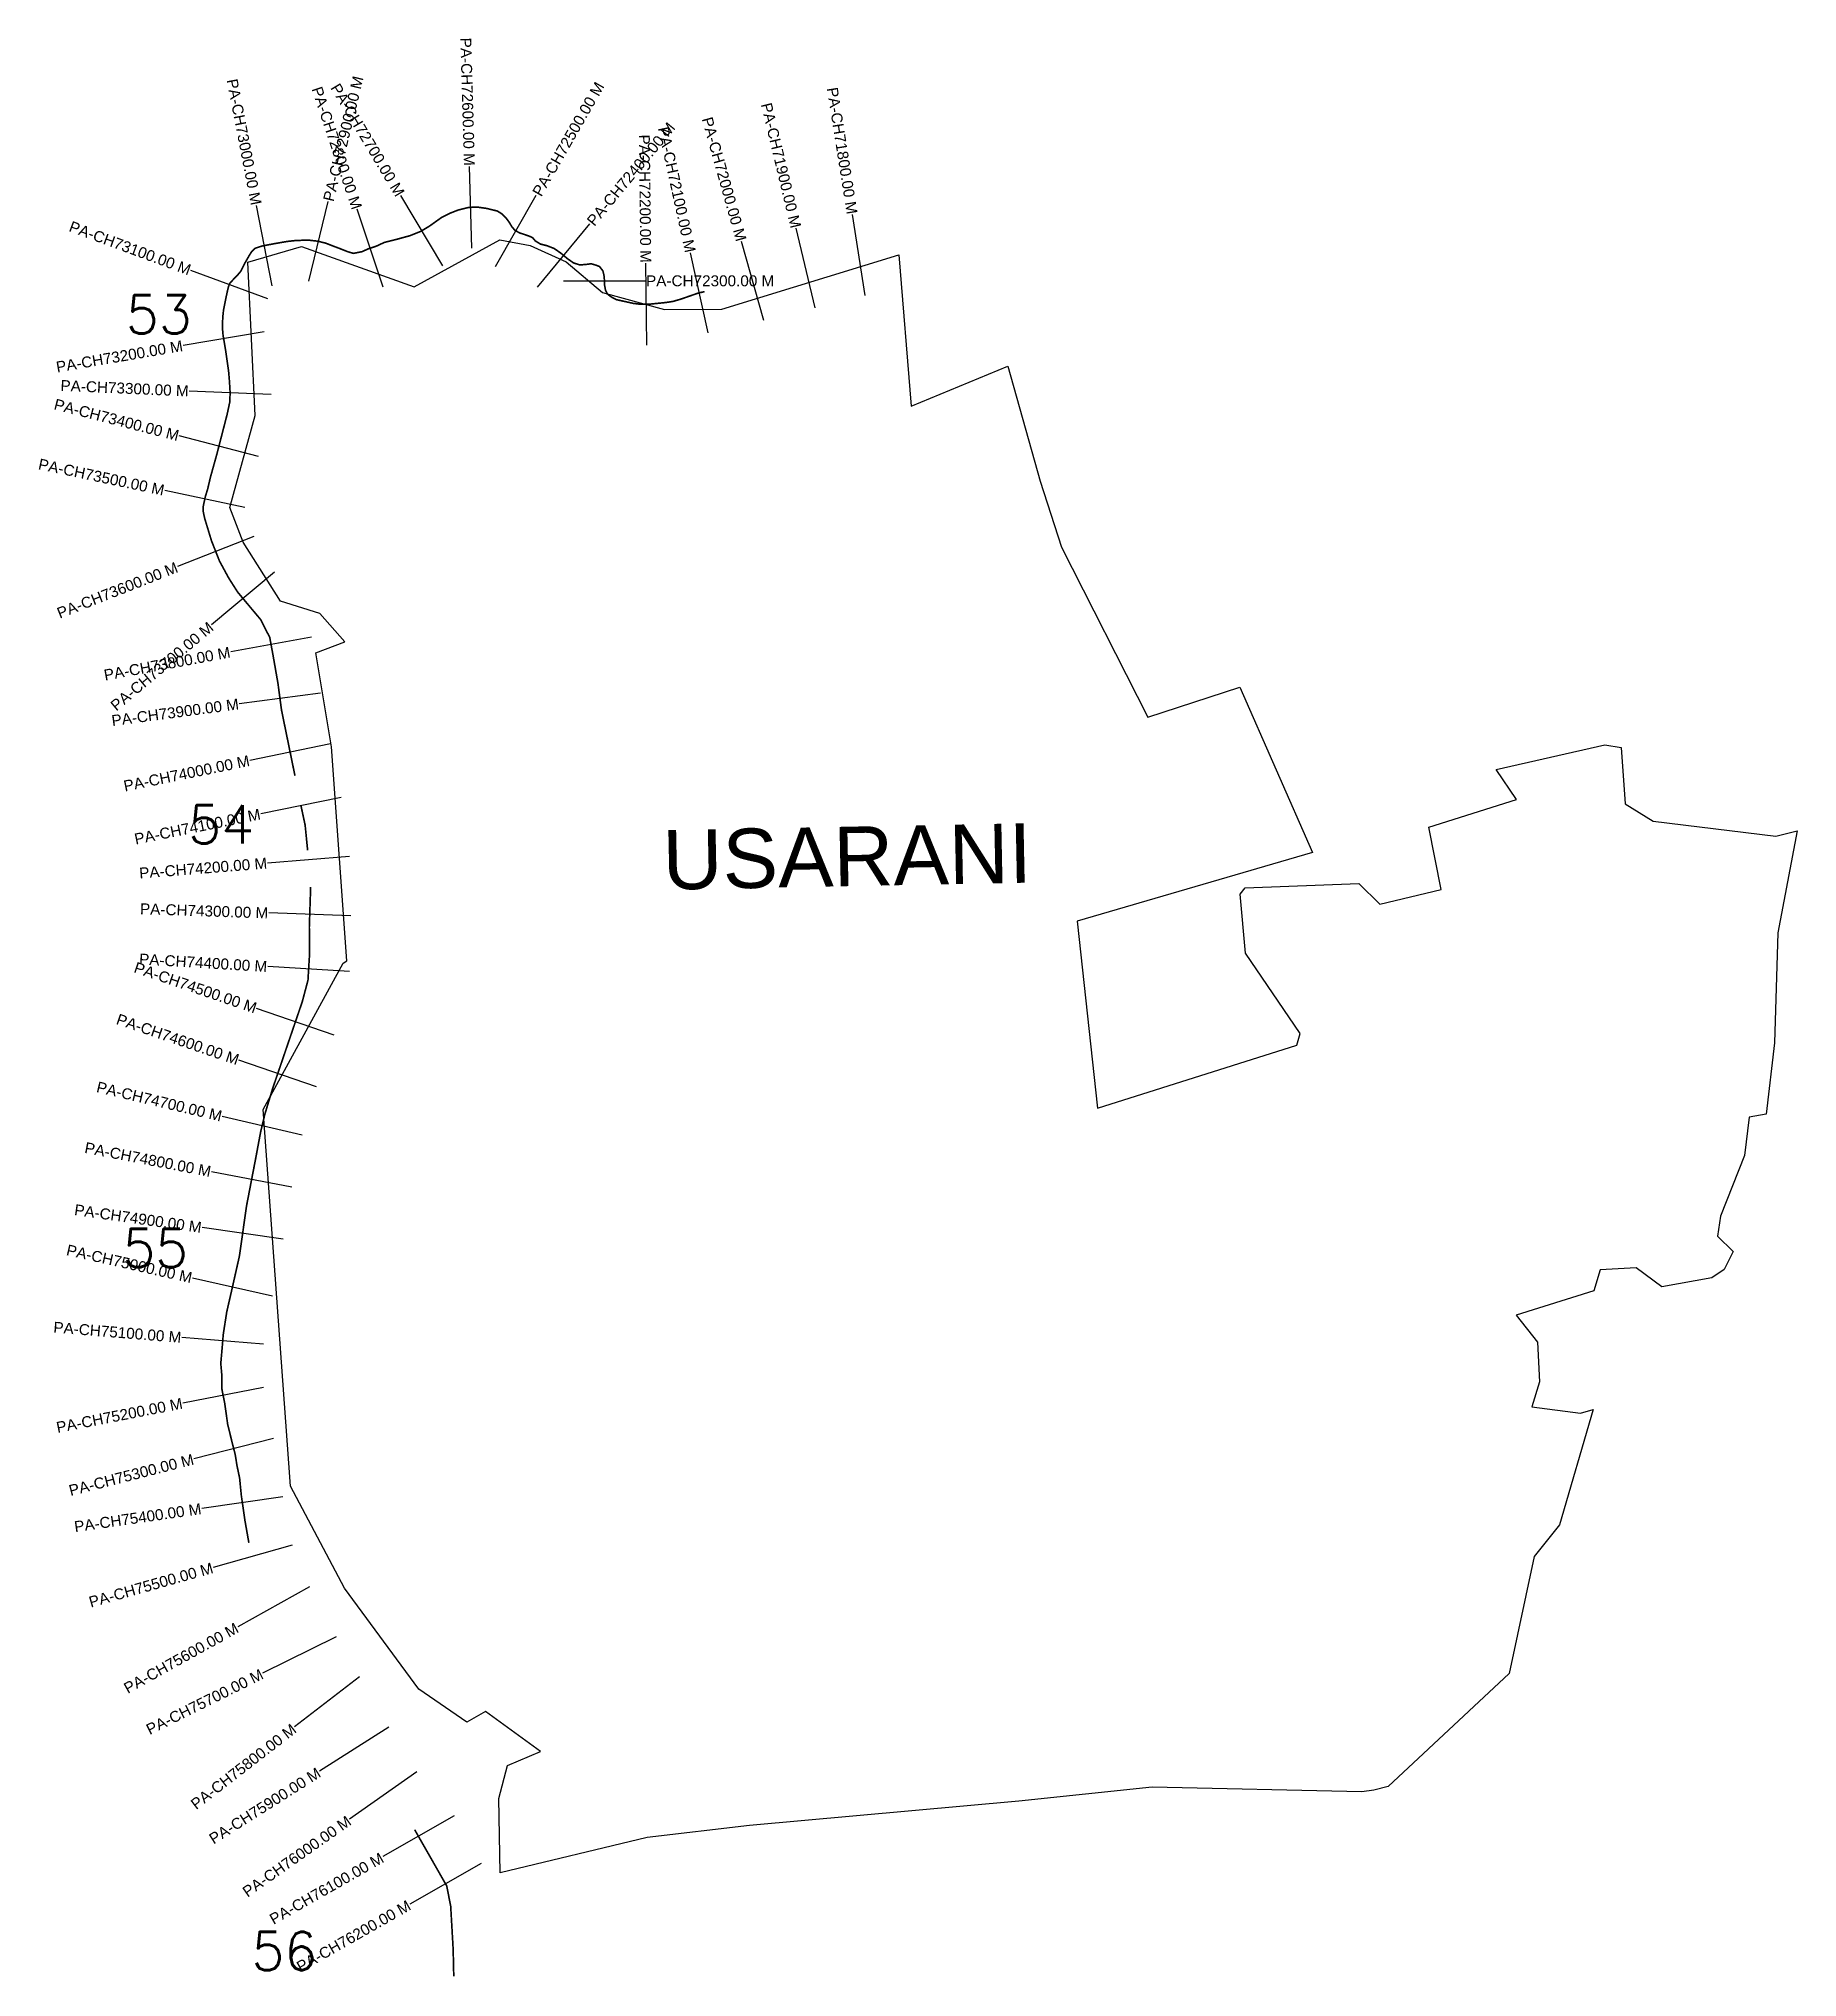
# Model space of a CAD drawing. Header units: metres. Extents: x 260068 to 263283, y 2164809 to 2168355.
import ezdxf
from ezdxf.enums import TextEntityAlignment as Align

# ---------------------------------------------------------------- set-up
doc = ezdxf.new("R2010")
doc.units = ezdxf.units.M
for name, color, linetype in [('CS', 134, 'Continuous'), ('CSMark', 6, 'Continuous'), ('NATURALLY PROTECTED', 3, 'Continuous'), ('village', 3, 'Continuous'), ('VILLAGE NAME', 250, 'Continuous')]:
    doc.layers.add(name, color=color, linetype=linetype)
doc.styles.add('DynamicDimensions', font='arial.ttf')
doc.styles.get("Standard").update_dxf_attribs({"font": 'simplex.shx'})

msp = doc.modelspace()

# ---------------------------------------------------------------- linework, layer by layer
at = {"color": 6, "flags": 128}
msp.add_lwpolyline([(262732.6, 2167018.5), (262931.7, 2167063.5)], dxfattribs=at)
at = {"layer": 'CS'}
for p, q in [((260859.6, 2167972), (260855.4, 2168121.9)), ((260561.8, 2167911.7), (260596.9, 2168057.5)), ((260806.9, 2167939.9), (260729.9, 2168068.6)), ((260903.1, 2167938.8), (260977.5, 2168069.1)), ((260494.6, 2167903.3), (260466, 2168050.5)), ((260697.7, 2167901), (260650.3, 2168043.3)), ((261579, 2167885.5), (261555.5, 2168033.7)), ((260980, 2167900.9), (261075.5, 2168016.6)), ((261393.5, 2167840.2), (261353.1, 2167984.6)), ((261487.8, 2167862.8), (261452.8, 2168008.6)), ((261291.9, 2167817.3), (261259.8, 2167963.8)), ((260486.5, 2167879.4), (260345.8, 2167931.4)), ((261179.5, 2167794.6), (261177.8, 2167944.6)), ((261027.3, 2167912.5), (261177.3, 2167912.5)), ((260479.8, 2167819.4), (260331.9, 2167794.2)), ((260492.7, 2167704.3), (260342.9, 2167710.9)), ((260469.9, 2167591.3), (260324.7, 2167628.7)), ((260444.8, 2167497.9), (260298.1, 2167529)), ((260461.2, 2167444.8), (260321.6, 2167389.9)), ((260498.9, 2167379.4), (260383.9, 2167283.2)), ((260566.4, 2167260.8), (260418.8, 2167233.6)), ((260583.2, 2167158.4), (260434.5, 2167138.7)), ((260601, 2167065.4), (260454, 2167035.3)), ((260620.9, 2166967.1), (260473.9, 2166937.5)), ((260635.8, 2166859.3), (260486.3, 2166847.5)), ((260638.3, 2166751.1), (260488.4, 2166756.1)), ((260636.2, 2166649.2), (260486.5, 2166658.1)), ((260608.2, 2166532.9), (260466.2, 2166581.4)), ((260575.8, 2166438.3), (260433.9, 2166486.8)), ((260549.2, 2166349.4), (260403.3, 2166384.1)), ((260530.8, 2166254.4), (260383.5, 2166282.8)), ((260514.9, 2166159.5), (260366.4, 2166180.5)), ((260495.1, 2166055.3), (260348.8, 2166088.4)), ((260479, 2165967.5), (260329.5, 2165979.6)), ((260478.6, 2165888.3), (260331.4, 2165859.7)), ((260497, 2165794.6), (260351.7, 2165757.4)), ((260514.4, 2165688.1), (260365.9, 2165666.7)), ((260531.3, 2165599.7), (260386.9, 2165558.9)), ((260562.7, 2165523.5), (260431.6, 2165450.6)), ((260611.6, 2165432.3), (260477.2, 2165365.7)), ((260654.2, 2165359), (260535.7, 2165267.2)), ((260707.9, 2165266.5), (260581.2, 2165186.2)), ((260759, 2165184.9), (260636.3, 2165098.5)), ((260827.2, 2165104.4), (260696.9, 2165030.1)), ((260876.7, 2165017.5), (260746.4, 2164943.2))]:
    msp.add_line(p, q, dxfattribs=at)
at = {"layer": 'NATURALLY PROTECTED', "const_width": 3, "flags": 128}
for points in [[(261285.3, 2167892.7), (261273.8, 2167890.1), (261242.5, 2167879.2), (261227.9, 2167874.9), (261218.7, 2167873.4), (261209.7, 2167872.3), (261182.6, 2167869.6), (261169.1, 2167869.5), (261154.7, 2167871.3), (261137.4, 2167875.1), (261123.9, 2167878.1), (261114.5, 2167883.1), (261107.6, 2167888.5), (261104.1, 2167895.8), (261102.3, 2167905.2), (261102.3, 2167912.5), (261101.3, 2167923.1), (261099.3, 2167930.8), (261093.2, 2167938.6), (261086.5, 2167941.2), (261077.9, 2167943.7), (261068.1, 2167942.4), (261057.2, 2167941.6), (261046, 2167945.1), (261035.7, 2167952.1), (261022.6, 2167963), (261010.3, 2167971.6), (260997.2, 2167976.7), (260985.3, 2167979.7), (260975.9, 2167985.4), (260971, 2167991.2), (260965.4, 2167993.9), (260956.7, 2167997), (260946.9, 2168000.2), (260938.3, 2168005.1), (260932.5, 2168012), (260928.9, 2168018.4), (260922.3, 2168027.5), (260915.4, 2168034.5), (260906.5, 2168040.1), (260887.5, 2168044.8), (260870.4, 2168047.3), (260854.3, 2168046.8), (260834.5, 2168041.9), (260819, 2168035.8), (260803.9, 2168028), (260782.6, 2168012.8), (260766.2, 2168002.9), (260746.7, 2167995.1), (260725.7, 2167989.3), (260699.7, 2167982.7), (260684.4, 2167975.6), (260669.2, 2167970.6), (260659.7, 2167966), (260643.3, 2167962.7), (260633.5, 2167965.5), (260618.3, 2167971.5), (260604.5, 2167976.7), (260592.3, 2167981.5), (260577.1, 2167985.1), (260563, 2167986.7), (260551.5, 2167986.7), (260537.4, 2167986.2), (260521.4, 2167984.4), (260497.3, 2167980.2), (260476, 2167976.1), (260463.4, 2167972), (260456.7, 2167965.2), (260452.7, 2167958.8), (260444, 2167943.5), (260437.3, 2167930), (260431.6, 2167923.3), (260428.2, 2167919.5), (260423.6, 2167914.9), (260419.4, 2167910.6), (260416.9, 2167907.5), (260415.1, 2167902.7), (260413.3, 2167895.9), (260411, 2167885.3), (260405.7, 2167859.2), (260404.5, 2167847.9), (260403.8, 2167835.3), (260404.1, 2167821.6), (260404.9, 2167812.6), (260409.3, 2167786.7), (260415, 2167746.9), (260416.4, 2167730.5), (260417.8, 2167707.8), (260417, 2167690.2), (260412.3, 2167668.2), (260393.7, 2167596.1), (260381.7, 2167553), (260376.7, 2167531.7), (260372.2, 2167516.9), (260368.7, 2167500.4), (260368.7, 2167489.8), (260371.2, 2167478), (260383.7, 2167436.9), (260398.3, 2167399.9), (260415.3, 2167368.6), (260431.6, 2167343), (260453.4, 2167316.9), (260474.1, 2167292.2), (260490.3, 2167259.9), (260496.7, 2167224.8), (260505.2, 2167176.3), (260511.7, 2167127.4), (260536.3, 2167007.2)], [(260547.5, 2166951.8), (260548, 2166949.1), (260554.9, 2166916.9), (260559.5, 2166870.6)], [(260565, 2166803.4), (260562.6, 2166730.7), (260563, 2166680.7), (260560.1, 2166633.1), (260549.6, 2166593.5), (260527.4, 2166528.5), (260495.5, 2166435), (260481.3, 2166388.1), (260473.6, 2166355.8), (260464.3, 2166306.1), (260447.7, 2166219.9), (260434.8, 2166128.7), (260421.5, 2166069.7), (260411.6, 2166026.4), (260405.2, 2165985.2), (260403.3, 2165961.7), (260400.7, 2165932.2), (260402.5, 2165911.8), (260402.8, 2165885), (260407.9, 2165858.9), (260413.3, 2165820.7), (260421.4, 2165787.7), (260427.1, 2165765.3), (260430.3, 2165745.3), (260435.1, 2165722.5), (260438.2, 2165690.9), (260444.9, 2165644.4), (260452, 2165604.3), (260452.1, 2165604)], [(260755.2, 2165079.2), (260813.9, 2164976.2), (260821.1, 2164939), (260825.6, 2164860.4), (260826.7, 2164810.8)]]:
    msp.add_lwpolyline(points, dxfattribs=at)
msp.add_lwpolyline([(260755.2, 2165079.2), (260755.2, 2165079.2)], close=True, dxfattribs=at)
at = {"layer": 'village', "color": 6}
for points in [[(262931.7, 2167063.5, 0), (262961.2, 2167058.9, 0), (262968.6, 2166955.8, 0), (263019.8, 2166924.1, 0), (263243.9, 2166896.5, 0), (263283.2, 2166906.1, 0), (263247.7, 2166720, 0), (263241.8, 2166518.5, 0), (263226.2, 2166387.8, 0), (263195.6, 2166382.6, 0), (263186.7, 2166312.4, 0), (263143, 2166201.3, 0), (263137.4, 2166164.8, 0), (263166.1, 2166137, 0), (263149.8, 2166104, 0), (263127.1, 2166088.5, 0), (263035.8, 2166072.1, 0), (262988.9, 2166107.1, 0), (262923.2, 2166103.3, 0), (262911.5, 2166064.8, 0), (262769.1, 2166020.7, 0), (262808.5, 2165971.3, 0), (262811.7, 2165898.6, 0), (262797.8, 2165852.8, 0), (262886.8, 2165840.9, 0), (262910.4, 2165847.9, 0), (262848.5, 2165636.7, 0), (262802.5, 2165578.8, 0), (262756.6, 2165365.2, 0), (262535.1, 2165158.2, 0), (262508.8, 2165151.3, 0), (262487.4, 2165148.3, 0), (262103.8, 2165157.2, 0), (261860.1, 2165131.1, 0), (261367.7, 2165086.8, 0), (261180.1, 2165064.9, 0), (260911.8, 2165000.3, 0), (260909.2, 2165136.5, 0), (260925, 2165196.9, 0), (260985.1, 2165222.4, 0), (260884.8, 2165295.4, 0), (260850.5, 2165276, 0), (260762.6, 2165336.1, 0), (260626.9, 2165520.9, 0), (260528.3, 2165707.4, 0), (260478, 2166396.9, 0), (260624.7, 2166664.6, 0), (260630.9, 2166668.8, 0), (260603.3, 2167060.1, 0), (260574.3, 2167232.1, 0), (260627.6, 2167252.4, 0), (260581.6, 2167304.1, 0), (260509.9, 2167326.6, 0), (260441.9, 2167434.4, 0), (260417.5, 2167497.6, 0), (260463.6, 2167666, 0), (260450.4, 2167946.8, 0), (260548.2, 2167975, 0), (260754.3, 2167901.6, 0), (260911, 2167987.5, 0), (260966.7, 2167977.3, 0), (261032.3, 2167947, 0), (261098.5, 2167891.1, 0), (261212.3, 2167860, 0), (261316.6, 2167860.7, 0), (261640.4, 2167960.1, 0), (261663.2, 2167683.1, 0), (261839.8, 2167756.3, 0), (261898.7, 2167545.8, 0), (261938.2, 2167425.5, 0), (262095.7, 2167114.6, 0), (262264.1, 2167169.3, 0), (262396.7, 2166867, 0), (261966.6, 2166740.9, 0), (262003.5, 2166398.9, 0)], [(262003.5, 2166398.9, 0), (262368.2, 2166514.2, 0), (262374.4, 2166535.5, 0), (262274.6, 2166682.6, 0), (262264.4, 2166790.6, 0), (262273.6, 2166801.9, 0), (262481.8, 2166810, 0), (262520, 2166772, 0), (262631.9, 2166798.8, 0), (262609.7, 2166913.3, 0), (262770.1, 2166963.9, 0), (262732.6, 2167018.5, 0)]]:
    msp.add_polyline3d(points, dxfattribs=at)

# ---------------------------------------------------------------- texts
at = {"char_height": 70, "attachment_point": 1}
for s, insert in [('53', (260227.4, 2167886.1)), ('54', (260341.4, 2166953.3)), ('55', (260221, 2166178.1)), ('56', (260456.8, 2164892.1))]:
    msp.add_mtext_dynamic_manual_height_columns(s, width=95.172, gutter_width=1, heights=[0], dxfattribs=dict(at, insert=insert))
at = {"layer": 'CSMark', "style": 'DynamicDimensions'}
for s, rotation, p in [('PA-CH72600.00 M', 271.6359, (260855.3, 2168122.9)), ('PA-CH73000.00 M', 280.9871, (260465.8, 2168051.5)), ('PA-CH72800.00 M', 288.4267, (260650, 2168044.3)), ('PA-CH72700.00 M', 300.8729, (260729.4, 2168069.5)), ('PA-CH71900.00 M', 283.482, (261452.6, 2168009.6)), ('PA-CH71800.00 M', 278.9972, (261555.3, 2168034.7)), ('PA-CH72000.00 M', 285.6262, (261352.8, 2167985.6)), ('PA-CH72200.00 M', 270.6504, (261177.8, 2167945.6)), ('PA-CH72100.00 M', 282.3479, (261259.6, 2167964.8)), ('PA-CH73100.00 M', 339.7153, (260344.8, 2167931.8)), ('PA-CH73200.00 M', 9.7088, (260330.9, 2167794)), ('PA-CH73300.00 M', 357.4882, (260341.9, 2167710.9)), ('PA-CH73400.00 M', 345.5673, (260323.7, 2167629)), ('PA-CH73500.00 M', 348.0187, (260297.1, 2167529.2)), ('PA-CH73600.00 M', 21.4859, (260320.7, 2167389.5)), ('PA-CH73700.00 M', 39.927, (260383.1, 2167282.5)), ('PA-CH73800.00 M', 10.4252, (260417.8, 2167233.4)), ('PA-CH73900.00 M', 7.5364, (260433.5, 2167138.6)), ('PA-CH74000.00 M', 11.5938, (260453, 2167035.1)), ('PA-CH74100.00 M', 11.3915, (260472.9, 2166937.3)), ('PA-CH74200.00 M', 4.527, (260485.3, 2166847.4)), ('PA-CH74300.00 M', 358.0899, (260487.4, 2166756.1)), ('PA-CH74400.00 M', 356.6035, (260485.5, 2166658.2)), ('PA-CH74500.00 M', 341.1306, (260465.3, 2166581.7)), ('PA-CH74600.00 M', 341.1336, (260433, 2166487.1)), ('PA-CH74700.00 M', 346.6336, (260402.3, 2166384.3)), ('PA-CH74800.00 M', 349.0991, (260382.5, 2166283)), ('PA-CH74900.00 M', 351.9276, (260365.4, 2166180.7)), ('PA-CH75000.00 M', 347.2578, (260347.8, 2166088.6)), ('PA-CH75100.00 M', 355.3872, (260328.5, 2165979.7)), ('PA-CH75200.00 M', 11.0179, (260330.4, 2165859.5)), ('PA-CH75300.00 M', 14.3283, (260350.7, 2165757.2)), ('PA-CH75400.00 M', 8.185, (260364.9, 2165666.6)), ('PA-CH75500.00 M', 15.7739, (260385.9, 2165558.7)), ('PA-CH75600.00 M', 29.0616, (260430.7, 2165450.1)), ('PA-CH75700.00 M', 26.373, (260476.3, 2165365.2)), ('PA-CH75800.00 M', 37.7811, (260534.9, 2165266.5)), ('PA-CH75900.00 M', 32.3439, (260580.3, 2165185.7)), ('PA-CH76000.00 M', 35.1407, (260635.5, 2165097.9)), ('PA-CH76100.00 M', 29.6726, (260696, 2165029.6)), ('PA-CH76200.00 M', 29.6726, (260745.5, 2164942.7))]:
    msp.add_text(s, height=20, rotation=rotation, dxfattribs=at).set_placement(p, align=Align.MIDDLE_RIGHT)
for s, rotation, p in [('PA-CH72900.00 M', 76.4371, (260597.2, 2168058.5)), ('PA-CH72500.00 M', 60.267, (260978, 2168070)), ('PA-CH72400.00 M', 50.4701, (261076.1, 2168017.3))]:
    msp.add_text(s, height=20, rotation=rotation, dxfattribs=at).set_placement(p, align=Align.MIDDLE_LEFT)
msp.add_text('PA-CH72300.00 M', height=20, dxfattribs=at).set_placement((261178.3, 2167912.5), align=Align.MIDDLE_LEFT)
at = {"layer": 'VILLAGE NAME', "insert": (261207.4, 2166907.4), "char_height": 108.748, "attachment_point": 1, "rotation": 1.1028}
msp.add_mtext_dynamic_manual_height_columns('{\\fArial|b0|i0|c0|p34;USARANI}', width=726.929, gutter_width=543.7, heights=[0], dxfattribs=at)

doc.saveas('drawing.dxf')
